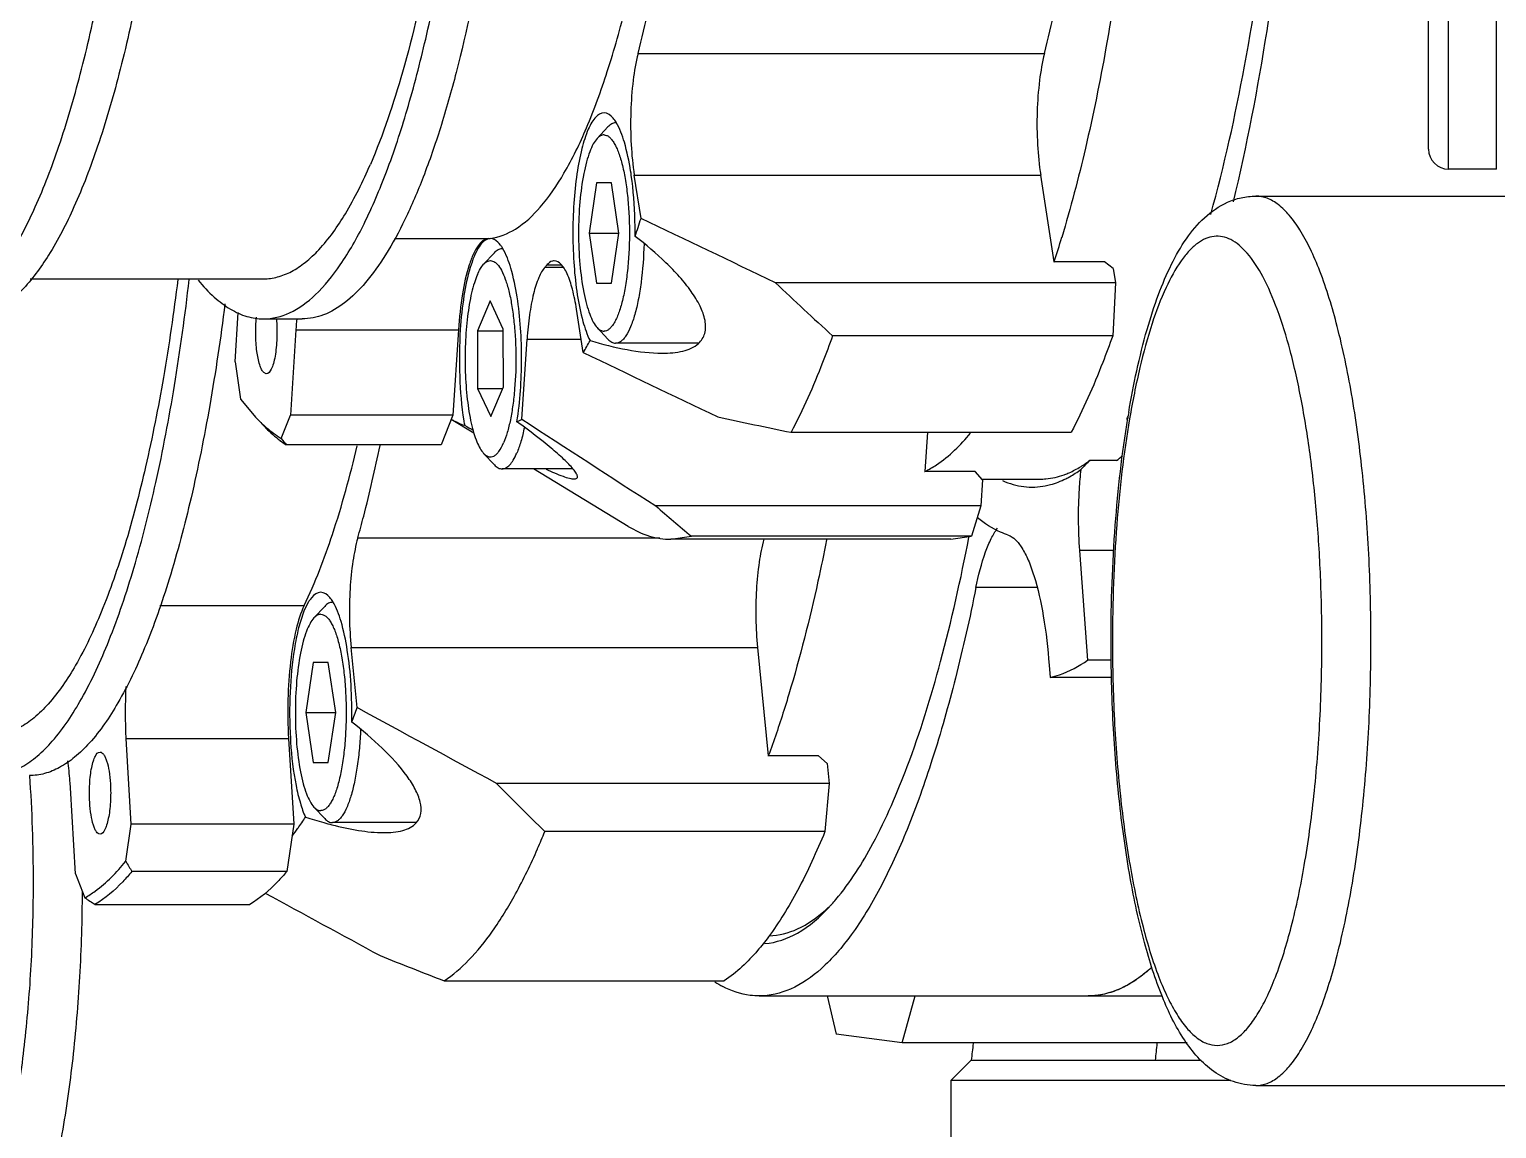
# Model space of a CAD drawing. Header units: millimetres. Extents: x 0 to 841, y 0 to 594.
# Drawn here: x 235 to 253.31, y 188.8 to 202.52 of the extents above; entities that cross this region are included whole.
import ezdxf

# ---------------------------------------------------------------- set-up
doc = ezdxf.new("R2010")
doc.units = ezdxf.units.MM
doc.header["$LTSCALE"] = 46.255
doc.layers.get('0').update_dxf_attribs({"linetype": 'CONTINUOUS'})
doc.layers.add('AXIS', color=7, linetype='CONTINUOUS')
doc.styles.get("Standard").update_dxf_attribs({"font": 'txt', "width": 0.85})
doc.dimstyles.get("Standard").update_dxf_attribs({"dimtxt": 3.5, "dimasz": 3.5, "dimexe": 1.5, "dimexo": 1, "dimtad": 1, "dimtxsty": 'STANDARD', "dimcen": 0.09, "dimadec": 0, "dimazin": 0, "dimtol": 1, "dimtp": 0.01, "dimtm": 0.01, "dimtfac": 1, "dimtofl": 0, "dimtmove": 0, "dimatfit": 3, "dimfxl": 1, "dimtolj": 1, "dimarcsym": 0})

msp = doc.modelspace()

# ---------------------------------------------------------------- linework, layer by layer
at = {"color": 7, "linetype": 'CONTINUOUS'}
for p, q in [((252.463, 201.024), (252.463, 207.073)), ((252.713, 200.774), (252.713, 207.058)), ((253.313, 200.774), (253.313, 207.074)), ((242.599, 202.218), (247.67, 202.218)), ((242.223, 201.301), (242.089, 201.156)), ((242.552, 200.698), (247.623, 200.698)), ((242.636, 200.159), (242.552, 200.698)), ((247.791, 199.618), (247.623, 200.698)), ((242.08, 200.601), (241.987, 199.976)), ((242.267, 200.601), (242.08, 200.601)), ((242.36, 199.976), (242.267, 200.601)), ((241.987, 199.976), (242.36, 199.976)), ((241.987, 199.976), (242.08, 199.351)), ((242.267, 199.351), (242.36, 199.976)), ((239.559, 199.907), (240.727, 199.907)), ((240.806, 199.731), (240.672, 199.587)), ((248.419, 199.618), (247.791, 199.618)), ((248.529, 199.532), (248.419, 199.618)), ((235.014, 199.405), (237.925, 199.405)), ((241.438, 199.552), (241.664, 199.552)), ((241.462, 199.578), (241.639, 199.578)), ((248.529, 199.532), (248.556, 199.356)), ((242.08, 199.351), (242.267, 199.351)), ((248.556, 199.356), (244.315, 199.356)), ((248.556, 199.356), (248.522, 198.694)), ((240.754, 199.128), (240.594, 198.757)), ((240.917, 198.778), (240.754, 199.128)), ((237.57, 198.368), (237.61, 198.986)), ((241.915, 198.485), (241.831, 199.024)), ((238.33, 198.77), (238.261, 197.703)), ((238.33, 198.77), (240.358, 198.77)), ((240.358, 198.77), (240.289, 197.703)), ((240.594, 198.757), (240.917, 198.757)), ((240.594, 198.757), (240.597, 198.035)), ((240.92, 198.057), (240.917, 198.778)), ((242.223, 198.651), (242.089, 198.796)), ((248.522, 198.694), (245.026, 198.694)), ((241.149, 197.653), (241.214, 198.653)), ((241.214, 198.653), (241.889, 198.653)), ((243.35, 198.601), (242.318, 198.601)), ((237.57, 198.368), (237.637, 197.902)), ((240.597, 198.035), (240.911, 198.035)), ((240.597, 198.035), (240.76, 197.685)), ((240.76, 197.685), (240.92, 198.057)), ((237.637, 197.902), (237.807, 197.699)), ((238.145, 197.412), (238.261, 197.703)), ((240.289, 197.703), (238.261, 197.703)), ((240.289, 197.703), (240.142, 197.331)), ((240.551, 197.48), (240.268, 197.651)), ((244.508, 197.49), (248.003, 197.49)), ((246.21, 197.49), (246.178, 197.001)), ((240.142, 197.331), (238.21, 197.331)), ((240.806, 197.082), (240.672, 197.226)), ((241.785, 197.032), (240.902, 197.032)), ((242.477, 196.315), (241.292, 197.032)), ((248.573, 197.137), (248.235, 197.137)), ((246.806, 197.001), (246.178, 197.001)), ((246.896, 196.897), (246.806, 197.001)), ((246.896, 196.897), (246.875, 196.57)), ((246.875, 196.57), (242.82, 196.57)), ((246.875, 196.57), (246.759, 196.192)), ((239.101, 196.171), (242.871, 196.171)), ((243.008, 196.155), (243.264, 196.192)), ((246.759, 196.192), (243.264, 196.192)), ((246.503, 196.155), (246.759, 196.192)), ((246.728, 196.178), (246.73, 196.188)), ((248.537, 196.015), (248.107, 196.015)), ((248.107, 196.015), (248.209, 194.645)), ((247.577, 195.551), (246.815, 195.551)), ((236.632, 195.329), (238.433, 195.329)), ((238.689, 195.317), (238.554, 195.173)), ((239.019, 194.804), (244.09, 194.804)), ((239.093, 194.053), (239.019, 194.804)), ((244.09, 194.804), (244.224, 193.451)), ((248.505, 194.645), (248.209, 194.645)), ((238.546, 194.618), (238.452, 193.993)), ((238.732, 194.618), (238.546, 194.618)), ((238.826, 193.993), (238.732, 194.618)), ((247.728, 194.584), (247.74, 194.43)), ((248.509, 194.43), (247.74, 194.43)), ((238.452, 193.993), (238.826, 193.993)), ((238.452, 193.993), (238.546, 193.368)), ((238.732, 193.368), (238.826, 193.993)), ((236.209, 193.669), (238.238, 193.669)), ((236.273, 192.597), (236.209, 193.669)), ((238.238, 193.669), (238.302, 192.597)), ((238.546, 193.368), (238.732, 193.368)), ((244.852, 193.451), (244.224, 193.451)), ((244.958, 193.355), (244.852, 193.451)), ((244.958, 193.355), (244.983, 193.108)), ((235.58, 191.979), (235.516, 193.05)), ((244.983, 193.108), (240.831, 193.108)), ((244.983, 193.108), (244.931, 192.506)), ((238.689, 192.668), (238.554, 192.812)), ((236.205, 192.135), (236.273, 192.597)), ((238.302, 192.597), (236.273, 192.597)), ((238.302, 192.597), (238.214, 192.007)), ((239.828, 192.618), (238.784, 192.618)), ((244.931, 192.506), (241.436, 192.506)), ((241.345, 192.291), (241.346, 192.294)), ((235.58, 191.979), (235.694, 191.68)), ((238.214, 192.007), (236.282, 192.007)), ((235.822, 191.597), (237.754, 191.597)), ((240.18, 190.644), (243.675, 190.644)), ((244.112, 190.455), (249.141, 190.455)), ((244.957, 190.455), (245.072, 189.979)), ((245.895, 189.868), (246.058, 190.455)), ((245.895, 189.868), (245.072, 189.979)), ((249.451, 189.868), (245.895, 189.868)), ((246.756, 189.655), (246.506, 189.405)), ((246.756, 189.655), (249.624, 189.655)), ((246.506, 189.405), (249.994, 189.405))]:
    msp.add_line(p, q, dxfattribs=at)
for centre, radius, start, end in [((242.318, 201.259), 0.0921, 85.1895, 89.9937), ((252.713, 201.024), 0.25, 180, 270), ((230.825, 203.949), 12.404, 341.1194, 342.2084), ((240.677, 200.549), 0.644, 274.4415, 276.8558), ((240.902, 199.689), 0.0924, 85.3584, 89.9898), ((239.896, 200.944), 2.078, 317.9342, 318.8992), ((273.283, 229.801), 42.025, 226.424, 227.749), ((243.444, 198.441), 5.125, 174.771, 176.3166), ((237.873, 200.932), 4.725, 328.8063, 330.8816), ((239.374, 199.156), 2.14, 222.906, 226.0316), ((239.255, 199.034), 1.97, 226.0693, 226.5119), ((240.605, 198.622), 1.111, 295.7602, 299.3398), ((419.97, 471.535), 327.09, 236.85895, 237.20783), ((270.045, 321.26), 126.378, 257.91826, 258.34171), ((245.316, 199.913), 4.064, 326.3871, 326.7714), ((247.445, 197.192), 1.341, 19.6287, 20.6009), ((261.128, 195.634), 12.584, 170.3756, 170.714), ((239.009, 198.536), 1.446, 232.5974, 236.4345), ((249.601, 206.509), 14.628, 218.4516, 218.8565), ((303.328, 142.736), 77.426, 135.36202, 135.4787), ((254.699, 210.073), 17.984, 228.6624, 230.5185), ((238.784, 195.276), 0.0919, 86.3095, 89.9969), ((241.92, 194.006), 5.721, 176.892, 183.3827), ((229.305, 197.586), 10.406, 339.0954, 340.1551), ((215.953, 191.886), 19.101, 359.9904, 3.966), ((264.049, 215.853), 32.503, 224.4101, 225.9146), ((235.387, 194.655), 3.64, 324.6403, 327.2629), ((235.754, 194.393), 3.189, 322.4452, 324.646), ((232.921, 195.988), 9.199, 336.326, 337.762), ((260.207, 206.58), 28.013, 211.04, 211.3463), ((260.674, 230.186), 45.899, 237.0275, 237.2181), ((243.648, 192.97), 1.936, 311.7452, 313.5742), ((243.194, 193.234), 2.448, 317.061, 318.063), ((243.06, 193.353), 2.627, 318.0723, 319.8389), ((262.625, 249.023), 62.545, 248.18313, 248.96985), ((244.266, 191.745), 1.321, 237.6136, 242.501), ((229.674, 191.592), 17.197, 353.5244, 354.2304), ((231.967, 191.592), 17.198, 353.5258, 354.2304)]:
    msp.add_arc(centre, radius, start, end, dxfattribs=at)
for points, knots in [([(238.407, 219.905), (238.498, 219.905), (238.691, 219.866), (238.961, 219.702), (239.22, 219.443), (239.469, 219.09), (239.707, 218.646), (239.933, 218.115), (240.145, 217.502), (240.417, 216.54), (240.698, 215.174), (240.942, 213.378), (241.092, 211.43), (241.142, 209.405), (241.092, 207.38), (240.942, 205.433), (240.698, 203.636), (240.417, 202.27), (240.145, 201.309), (239.933, 200.695), (239.707, 200.164), (239.469, 199.72), (239.22, 199.368), (238.961, 199.108), (238.691, 198.944), (238.498, 198.905), (238.408, 198.905)], [0, 0, 0, 0, 0.012, 0.025457, 0.041391, 0.060352, 0.082579, 0.108117, 0.136891, 0.168742, 0.240736, 0.321847, 0.409296, 0.49999, 0.590686, 0.678136, 0.759249, 0.831246, 0.863099, 0.891874, 0.917414, 0.939643, 0.958606, 0.974541, 0.988, 1, 1, 1, 1]), ([(250.94, 210.207), (250.954, 209.313), (250.936, 207.549), (250.773, 204.976), (250.483, 202.583), (250.194, 201.07), (250.024, 200.364)], [0, 0, 0, 0, 0.270641, 0.53403, 0.78018, 1, 1, 1, 1]), ([(249.746, 200.208), (249.915, 200.818), (250.206, 202.141), (250.515, 204.253), (250.715, 206.561), (250.769, 208.156), (250.776, 208.971)], [0, 0, 0, 0, 0.214812, 0.458756, 0.723583, 1, 1, 1, 1]), ([(240.754, 199.91), (240.865, 199.923), (241.105, 200.021), (241.414, 200.315), (241.706, 200.748), (241.981, 201.32), (242.236, 202.022), (242.465, 202.845), (242.667, 203.776), (242.775, 204.434), (242.825, 204.777)], [0, 0, 0, 0, 0.061096, 0.135908, 0.229902, 0.34493, 0.480935, 0.636768, 0.810576, 1, 1, 1, 1]), ([(242.599, 202.218), (242.646, 202.402), (242.834, 203.203), (242.971, 204.016), (243.056, 204.642)], [0, 0, 0, 0, 0.231361, 1, 1, 1, 1]), ([(247.67, 202.218), (247.717, 202.402), (247.905, 203.203), (248.042, 204.016), (248.127, 204.642)], [0, 0, 0, 0, 0.231361, 1, 1, 1, 1]), ([(233.723, 198.905), (233.782, 198.905), (233.905, 198.921), (234.085, 198.991), (234.261, 199.106), (234.506, 199.329), (234.796, 199.727), (235.107, 200.336), (235.396, 201.095), (235.658, 201.993), (235.889, 203.016), (236.014, 203.74), (236.071, 204.12)], [0, 0, 0, 0, 0.029768, 0.061219, 0.095766, 0.134441, 0.226497, 0.340209, 0.475825, 0.632314, 0.807842, 1, 1, 1, 1]), ([(236.554, 204.12), (236.497, 203.74), (236.372, 203.016), (236.141, 201.993), (235.879, 201.095), (235.59, 200.336), (235.279, 199.727), (234.989, 199.329), (234.744, 199.106), (234.568, 198.991), (234.388, 198.921), (234.265, 198.905), (234.206, 198.905)], [0, 0, 0, 0, 0.192158, 0.367686, 0.524175, 0.659791, 0.773503, 0.865559, 0.904234, 0.938781, 0.970232, 1, 1, 1, 1]), ([(237.925, 198.905), (238.036, 198.905), (238.28, 198.967), (238.606, 199.215), (238.915, 199.6), (239.207, 200.12), (239.482, 200.77), (239.735, 201.542), (239.964, 202.425), (240.091, 203.054), (240.151, 203.384)], [0, 0, 0, 0, 0.063658, 0.138373, 0.230863, 0.343991, 0.478416, 0.633555, 0.808049, 1, 1, 1, 1]), ([(239.997, 203.413), (239.904, 202.933), (239.703, 202.059), (239.418, 201.207), (239.258, 200.833)], [0, 0, 0, 0, 0.54621, 1, 1, 1, 1]), ([(242.599, 202.218), (242.571, 202.108), (242.53, 201.865), (242.502, 201.484), (242.507, 201.087), (242.532, 200.824), (242.552, 200.698)], [0, 0, 0, 0, 0.223083, 0.481343, 0.749252, 1, 1, 1, 1]), ([(247.67, 202.218), (247.642, 202.108), (247.601, 201.865), (247.573, 201.484), (247.578, 201.087), (247.603, 200.824), (247.623, 200.698)], [0, 0, 0, 0, 0.223083, 0.481343, 0.749252, 1, 1, 1, 1]), ([(242.318, 201.351), (242.302, 201.351), (242.265, 201.34), (242.237, 201.316), (242.223, 201.301)], [0, 0, 0, 0, 0.451552, 1, 1, 1, 1]), ([(242.089, 201.156), (242.07, 201.136), (242.034, 201.082), (241.991, 200.983), (241.952, 200.859), (241.905, 200.652), (241.867, 200.355), (241.851, 199.976), (241.867, 199.597), (241.905, 199.3), (241.952, 199.093), (241.991, 198.969), (242.034, 198.87), (242.07, 198.816), (242.089, 198.796)], [0, 0, 0, 0, 0.034408, 0.078554, 0.132228, 0.194538, 0.339479, 0.5, 0.660521, 0.805462, 0.867772, 0.921446, 0.965592, 1, 1, 1, 1]), ([(242.174, 201.201), (242.159, 201.201), (242.126, 201.191), (242.101, 201.17), (242.089, 201.156)], [0, 0, 0, 0, 0.451545, 1, 1, 1, 1]), ([(242.174, 201.201), (242.184, 201.201), (242.207, 201.197), (242.238, 201.178), (242.268, 201.147), (242.297, 201.106), (242.325, 201.054), (242.351, 200.992), (242.376, 200.921), (242.408, 200.809), (242.441, 200.649), (242.469, 200.44), (242.487, 200.212), (242.493, 199.976), (242.487, 199.74), (242.469, 199.513), (242.441, 199.303), (242.408, 199.144), (242.376, 199.032), (242.351, 198.96), (242.325, 198.898), (242.297, 198.846), (242.268, 198.805), (242.238, 198.775), (242.207, 198.756), (242.184, 198.751), (242.174, 198.751)], [0, 0, 0, 0, 0.011995, 0.025457, 0.041394, 0.060354, 0.082583, 0.108122, 0.136898, 0.168748, 0.240744, 0.321856, 0.409305, 0.5, 0.590695, 0.678144, 0.759256, 0.831252, 0.863102, 0.891878, 0.917417, 0.939646, 0.958606, 0.974543, 0.988005, 1, 1, 1, 1]), ([(237.925, 199.405), (237.983, 199.405), (238.105, 199.421), (238.283, 199.493), (238.457, 199.611), (238.698, 199.84), (238.983, 200.248), (239.167, 200.622), (239.258, 200.833)], [0, 0, 0, 0, 0.086053, 0.177322, 0.27814, 0.391586, 0.663186, 1, 1, 1, 1]), ([(248.722, 197.738), (248.781, 198.086), (248.885, 198.582), (249.082, 199.195), (249.242, 199.577), (249.428, 199.904), (249.655, 200.179), (249.899, 200.347), (250.125, 200.423), (250.246, 200.437), (250.308, 200.437)], [0, 0, 0, 0, 0.315689, 0.452386, 0.574849, 0.685153, 0.788173, 0.891562, 0.944977, 1, 1, 1, 1]), ([(251.744, 194.887), (251.744, 195.248), (251.727, 195.957), (251.647, 196.987), (251.519, 197.936), (251.346, 198.77), (251.164, 199.374), (250.995, 199.771), (250.869, 200.006), (250.737, 200.192), (250.601, 200.33), (250.458, 200.416), (250.356, 200.437), (250.308, 200.437)], [0, 0, 0, 0, 0.181401, 0.356302, 0.518535, 0.662533, 0.783743, 0.834824, 0.879283, 0.917211, 0.949081, 0.975998, 1, 1, 1, 1]), ([(240.727, 199.907), (240.676, 199.903), (240.602, 199.829), (240.539, 199.709), (240.464, 199.509), (240.397, 199.193), (240.368, 198.92), (240.358, 198.77)], [0, 0, 0, 0, 0.123337, 0.217682, 0.335791, 0.636079, 1, 1, 1, 1]), ([(240.806, 199.731), (240.82, 199.746), (240.848, 199.771), (240.885, 199.782), (240.902, 199.782)], [0, 0, 0, 0, 0.548333, 1, 1, 1, 1]), ([(242.673, 199.842), (242.669, 199.681), (242.652, 199.446), (242.606, 199.152), (242.563, 198.967), (242.513, 198.815), (242.463, 198.713), (242.418, 198.654), (242.386, 198.624), (242.353, 198.606), (242.33, 198.601), (242.318, 198.601)], [0, 0, 0, 0, 0.36062, 0.522161, 0.664561, 0.784016, 0.878225, 0.915925, 0.947914, 0.975301, 1, 1, 1, 1]), ([(243.353, 198.599), (243.389, 198.632), (243.448, 198.725), (243.442, 198.898), (243.374, 199.075), (243.261, 199.256), (243.116, 199.435), (242.888, 199.67), (242.696, 199.832), (242.562, 199.935)], [0, 0, 0, 0, 0.086952, 0.181922, 0.2939, 0.420634, 0.557537, 0.701109, 1, 1, 1, 1]), ([(251.132, 194.887), (251.132, 195.155), (251.121, 195.685), (251.072, 196.464), (250.993, 197.202), (250.884, 197.881), (250.75, 198.485), (250.593, 198.998), (250.419, 199.409), (250.251, 199.677), (250.106, 199.824), (250.001, 199.896), (249.894, 199.935), (249.785, 199.94), (249.676, 199.91), (249.571, 199.846), (249.469, 199.752), (249.328, 199.573), (249.165, 199.27), (248.997, 198.821), (248.848, 198.272), (248.769, 197.873), (248.733, 197.659)], [0, 0, 0, 0, 0.099576, 0.196778, 0.289316, 0.375037, 0.452027, 0.518698, 0.573941, 0.617403, 0.635027, 0.650339, 0.663991, 0.676936, 0.690298, 0.705097, 0.722065, 0.741649, 0.789421, 0.848962, 0.919591, 1, 1, 1, 1]), ([(240.594, 199.457), (240.605, 199.483), (240.627, 199.528), (240.656, 199.57), (240.672, 199.587)], [0, 0, 0, 0, 0.553333, 1, 1, 1, 1]), ([(240.672, 199.587), (240.68, 199.596), (240.697, 199.612), (240.726, 199.628), (240.756, 199.633), (240.786, 199.628), (240.815, 199.613), (240.855, 199.576), (240.901, 199.504), (240.948, 199.391), (240.99, 199.248), (241.024, 199.078), (241.05, 198.886), (241.068, 198.679), (241.078, 198.392), (241.069, 198.107), (241.039, 197.834), (241.009, 197.652), (240.971, 197.494), (240.938, 197.399), (240.92, 197.357)], [0, 0, 0, 0, 0.014941, 0.027791, 0.039421, 0.051022, 0.063795, 0.078631, 0.116243, 0.165534, 0.226086, 0.296571, 0.375108, 0.45945, 0.547108, 0.721821, 0.803708, 0.878687, 0.944666, 1, 1, 1, 1]), ([(241.554, 199.63), (241.546, 199.63), (241.51, 199.625), (241.48, 199.599), (241.462, 199.578)], [0, 0, 0, 0, 0.218813, 1, 1, 1, 1]), ([(241.831, 199.024), (241.818, 199.108), (241.788, 199.259), (241.734, 199.431), (241.68, 199.535), (241.634, 199.598), (241.584, 199.63), (241.554, 199.63)], [0, 0, 0, 0, 0.368821, 0.661312, 0.775343, 0.867772, 1, 1, 1, 1]), ([(240.594, 199.457), (240.579, 199.423), (240.553, 199.349), (240.506, 199.176), (240.465, 198.923), (240.439, 198.593), (240.438, 198.246), (240.462, 197.913), (240.502, 197.657), (240.547, 197.481), (240.584, 197.376), (240.623, 197.291), (240.655, 197.245), (240.672, 197.226)], [0, 0, 0, 0, 0.047826, 0.103454, 0.234326, 0.38325, 0.538716, 0.68853, 0.821089, 0.877792, 0.92681, 0.967564, 1, 1, 1, 1]), ([(241.438, 199.552), (241.405, 199.515), (241.348, 199.404), (241.286, 199.203), (241.239, 198.944), (241.22, 198.754), (241.214, 198.653)], [0, 0, 0, 0, 0.161563, 0.389469, 0.674385, 1, 1, 1, 1]), ([(234.52, 193.205), (234.586, 193.205), (234.722, 193.225), (234.92, 193.31), (235.113, 193.449), (235.382, 193.721), (235.696, 194.201), (236.029, 194.931), (236.333, 195.837), (236.602, 196.902), (236.83, 198.105), (236.947, 198.954), (236.998, 199.397)], [0, 0, 0, 0, 0.028176, 0.058263, 0.091815, 0.129902, 0.221907, 0.336676, 0.473902, 0.63195, 0.808341, 1, 1, 1, 1]), ([(236.855, 199.395), (236.805, 198.987), (236.691, 198.204), (236.473, 197.096), (236.218, 196.117), (235.932, 195.285), (235.619, 194.616), (235.324, 194.176), (235.073, 193.928), (234.893, 193.801), (234.708, 193.723), (234.581, 193.705), (234.52, 193.705)], [0, 0, 0, 0, 0.19185, 0.368105, 0.525837, 0.662713, 0.77723, 0.869208, 0.9074, 0.941143, 0.971502, 1, 1, 1, 1]), ([(237.11, 199.387), (237.172, 199.313), (237.295, 199.18), (237.5, 199.024), (237.71, 198.927), (237.855, 198.905), (237.925, 198.905)], [0, 0, 0, 0, 0.296815, 0.555997, 0.786099, 1, 1, 1, 1]), ([(237.444, 199.091), (237.39, 198.668), (237.27, 197.858), (237.041, 196.71), (236.774, 195.698), (236.474, 194.838), (236.148, 194.146), (235.841, 193.692), (235.579, 193.435), (235.391, 193.304), (235.199, 193.223), (235.067, 193.205), (235.003, 193.205)], [0, 0, 0, 0, 0.191911, 0.368097, 0.525694, 0.662425, 0.776845, 0.868822, 0.907061, 0.940889, 0.971365, 1, 1, 1, 1]), ([(242.089, 198.796), (242.101, 198.783), (242.126, 198.761), (242.159, 198.751), (242.174, 198.751)], [0, 0, 0, 0, 0.548455, 1, 1, 1, 1]), ([(245.026, 198.694), (244.987, 198.582), (244.834, 198.172), (244.657, 197.771), (244.508, 197.49)], [0, 0, 0, 0, 0.271674, 1, 1, 1, 1]), ([(248.522, 198.694), (248.482, 198.582), (248.329, 198.172), (248.152, 197.771), (248.003, 197.49)], [0, 0, 0, 0, 0.271674, 1, 1, 1, 1]), ([(242.001, 198.633), (242.153, 198.589), (242.45, 198.515), (242.755, 198.476), (242.902, 198.476)], [0, 0, 0, 0, 0.519999, 1, 1, 1, 1]), ([(242.223, 198.651), (242.237, 198.637), (242.265, 198.612), (242.302, 198.601), (242.318, 198.601)], [0, 0, 0, 0, 0.548448, 1, 1, 1, 1]), ([(242.902, 198.476), (242.988, 198.476), (243.146, 198.487), (243.3, 198.55), (243.353, 198.599)], [0, 0, 0, 0, 0.545435, 1, 1, 1, 1]), ([(237.896, 197.603), (237.915, 197.582), (237.989, 197.506), (238.069, 197.435), (238.131, 197.387)], [0, 0, 0, 0, 0.263093, 1, 1, 1, 1]), ([(237.899, 197.605), (237.919, 197.586), (237.996, 197.516), (238.08, 197.453), (238.145, 197.412)], [0, 0, 0, 0, 0.263519, 1, 1, 1, 1]), ([(248.501, 194.887), (248.501, 195.368), (248.534, 196.298), (248.637, 197.223), (248.71, 197.665)], [0, 0, 0, 0, 0.517865, 1, 1, 1, 1]), ([(248.733, 197.659), (248.658, 197.221), (248.552, 196.297), (248.518, 195.369), (248.518, 194.887)], [0, 0, 0, 0, 0.479746, 1, 1, 1, 1]), ([(241.18, 197.551), (241.168, 197.491), (241.142, 197.382), (241.105, 197.275), (241.085, 197.228)], [0, 0, 0, 0, 0.543793, 1, 1, 1, 1]), ([(238.433, 195.329), (238.571, 195.615), (238.822, 196.271), (239.006, 196.947), (239.093, 197.319)], [0, 0, 0, 0, 0.453936, 1, 1, 1, 1]), ([(239.101, 196.171), (239.127, 196.261), (239.23, 196.643), (239.318, 197.029), (239.379, 197.324)], [0, 0, 0, 0, 0.237962, 1, 1, 1, 1]), ([(240.672, 197.226), (240.681, 197.216), (240.701, 197.199), (240.734, 197.183), (240.768, 197.18), (240.802, 197.192), (240.834, 197.216), (240.879, 197.269), (240.904, 197.32), (240.92, 197.357)], [0, 0, 0, 0, 0.118959, 0.219739, 0.312079, 0.408648, 0.520523, 0.654601, 1, 1, 1, 1]), ([(240.902, 197.032), (240.918, 197.032), (240.955, 197.043), (241.003, 197.084), (241.047, 197.147), (241.073, 197.199), (241.085, 197.228)], [0, 0, 0, 0, 0.17637, 0.390313, 0.662537, 1, 1, 1, 1]), ([(240.806, 197.082), (240.82, 197.067), (240.848, 197.043), (240.885, 197.032), (240.902, 197.032)], [0, 0, 0, 0, 0.548376, 1, 1, 1, 1]), ([(247.915, 196.959), (247.93, 196.965), (247.995, 196.99), (248.057, 197.022), (248.102, 197.048)], [0, 0, 0, 0, 0.24281, 1, 1, 1, 1]), ([(247.937, 196.91), (247.953, 196.918), (248.018, 196.952), (248.079, 196.992), (248.124, 197.025)], [0, 0, 0, 0, 0.241628, 1, 1, 1, 1]), ([(248.124, 197.025), (248.115, 196.944), (248.086, 196.608), (248.088, 196.269), (248.107, 196.015)], [0, 0, 0, 0, 0.242689, 1, 1, 1, 1]), ([(248.102, 197.048), (248.113, 197.055), (248.159, 197.083), (248.202, 197.113), (248.235, 197.137)], [0, 0, 0, 0, 0.243692, 1, 1, 1, 1]), ([(247.147, 196.886), (247.232, 196.849), (247.409, 196.797), (247.594, 196.804), (247.681, 196.821)], [0, 0, 0, 0, 0.508657, 1, 1, 1, 1]), ([(247.614, 196.905), (247.639, 196.905), (247.741, 196.91), (247.842, 196.933), (247.915, 196.959)], [0, 0, 0, 0, 0.245855, 1, 1, 1, 1]), ([(247.681, 196.821), (247.703, 196.825), (247.791, 196.846), (247.876, 196.879), (247.937, 196.91)], [0, 0, 0, 0, 0.242625, 1, 1, 1, 1]), ([(242.477, 196.315), (242.56, 196.264), (242.731, 196.184), (242.918, 196.155), (243.008, 196.155)], [0, 0, 0, 0, 0.518915, 1, 1, 1, 1]), ([(246.815, 195.551), (246.846, 195.702), (246.898, 195.911), (246.998, 196.156), (247.054, 196.252), (247.083, 196.292)], [0, 0, 0, 0, 0.581933, 0.812511, 1, 1, 1, 1]), ([(247.219, 196.205), (247.186, 196.216), (247.049, 196.27), (246.922, 196.351), (246.833, 196.421)], [0, 0, 0, 0, 0.234927, 1, 1, 1, 1]), ([(239.101, 196.171), (239.075, 196.076), (239.033, 195.865), (238.989, 195.409), (238.994, 195.047), (239.019, 194.804)], [0, 0, 0, 0, 0.215008, 0.467184, 1, 1, 1, 1]), ([(244.168, 196.157), (244.143, 196.062), (244.103, 195.852), (244.06, 195.401), (244.066, 195.044), (244.09, 194.804)], [0, 0, 0, 0, 0.216553, 0.468865, 1, 1, 1, 1]), ([(245.959, 193.32), (246.12, 193.748), (246.412, 194.693), (246.627, 195.657), (246.728, 196.178)], [0, 0, 0, 0, 0.462858, 1, 1, 1, 1]), ([(247.219, 196.205), (247.252, 196.194), (247.318, 196.147), (247.399, 196.038), (247.476, 195.885), (247.576, 195.604), (247.671, 195.165), (247.713, 194.789), (247.728, 194.584)], [0, 0, 0, 0, 0.058521, 0.134868, 0.232351, 0.35121, 0.646408, 1, 1, 1, 1]), ([(246.815, 195.551), (246.739, 195.172), (246.577, 194.453), (246.293, 193.444), (245.982, 192.565), (245.648, 191.828), (245.295, 191.238), (244.924, 190.803), (244.533, 190.524), (244.245, 190.455), (244.112, 190.455)], [0, 0, 0, 0, 0.191369, 0.364932, 0.519044, 0.652666, 0.765469, 0.858356, 0.934346, 1, 1, 1, 1]), ([(238.433, 195.329), (238.387, 195.235), (238.317, 195.001), (238.253, 194.607), (238.223, 194.151), (238.228, 193.831), (238.238, 193.669)], [0, 0, 0, 0, 0.186141, 0.43048, 0.710857, 1, 1, 1, 1]), ([(238.639, 195.218), (238.624, 195.218), (238.591, 195.208), (238.566, 195.186), (238.554, 195.173)], [0, 0, 0, 0, 0.451545, 1, 1, 1, 1]), ([(238.639, 195.218), (238.65, 195.218), (238.672, 195.213), (238.704, 195.194), (238.734, 195.164), (238.763, 195.122), (238.791, 195.071), (238.817, 195.009), (238.842, 194.937), (238.873, 194.825), (238.906, 194.666), (238.935, 194.456), (238.952, 194.229), (238.958, 193.993), (238.952, 193.756), (238.935, 193.529), (238.906, 193.32), (238.873, 193.16), (238.842, 193.048), (238.817, 192.976), (238.791, 192.914), (238.763, 192.863), (238.734, 192.822), (238.704, 192.791), (238.672, 192.772), (238.65, 192.768), (238.639, 192.768)], [0, 0, 0, 0, 0.011995, 0.025457, 0.041394, 0.060354, 0.082583, 0.108122, 0.136898, 0.168748, 0.240744, 0.321856, 0.409305, 0.5, 0.590695, 0.678144, 0.759256, 0.831252, 0.863102, 0.891878, 0.917417, 0.939646, 0.958606, 0.974543, 0.988005, 1, 1, 1, 1]), ([(238.784, 195.368), (238.767, 195.368), (238.731, 195.357), (238.702, 195.332), (238.689, 195.317)], [0, 0, 0, 0, 0.451552, 1, 1, 1, 1]), ([(238.554, 195.173), (238.535, 195.152), (238.5, 195.098), (238.456, 195), (238.417, 194.875), (238.37, 194.668), (238.332, 194.371), (238.317, 193.993), (238.332, 193.614), (238.37, 193.317), (238.417, 193.11), (238.456, 192.985), (238.5, 192.887), (238.535, 192.833), (238.554, 192.812)], [0, 0, 0, 0, 0.034408, 0.078554, 0.132228, 0.194538, 0.339479, 0.5, 0.660521, 0.805462, 0.867772, 0.921446, 0.965592, 1, 1, 1, 1]), ([(250.308, 189.337), (250.213, 189.337), (250.025, 189.37), (249.778, 189.501), (249.576, 189.686), (249.345, 189.991), (249.113, 190.471), (248.896, 191.154), (248.724, 191.962), (248.597, 192.874), (248.518, 193.861), (248.501, 194.541), (248.501, 194.887)], [0, 0, 0, 0, 0.045832, 0.090115, 0.133187, 0.17706, 0.273987, 0.388861, 0.522436, 0.672, 0.833019, 1, 1, 1, 1]), ([(248.518, 194.887), (248.518, 194.558), (248.534, 193.913), (248.606, 192.976), (248.723, 192.112), (248.88, 191.353), (249.046, 190.804), (249.2, 190.442), (249.315, 190.229), (249.434, 190.059), (249.559, 189.934), (249.689, 189.856), (249.825, 189.828), (249.961, 189.856), (250.091, 189.934), (250.216, 190.059), (250.335, 190.229), (250.45, 190.442), (250.604, 190.804), (250.77, 191.353), (250.927, 192.112), (251.044, 192.976), (251.116, 193.913), (251.132, 194.558), (251.132, 194.887)], [0, 0, 0, 0, 0.0907, 0.178151, 0.259267, 0.331266, 0.391872, 0.417412, 0.439641, 0.458605, 0.47454, 0.487999, 0.5, 0.512001, 0.52546, 0.541395, 0.560359, 0.582588, 0.608128, 0.668734, 0.740733, 0.821849, 0.9093, 1, 1, 1, 1]), ([(250.308, 189.337), (250.356, 189.337), (250.458, 189.357), (250.601, 189.444), (250.737, 189.581), (250.869, 189.768), (250.995, 190.002), (251.164, 190.4), (251.346, 191.004), (251.519, 191.837), (251.647, 192.787), (251.727, 193.816), (251.744, 194.526), (251.744, 194.887)], [0, 0, 0, 0, 0.024002, 0.050919, 0.082789, 0.120717, 0.165176, 0.216257, 0.337467, 0.481465, 0.643698, 0.8186, 1, 1, 1, 1]), ([(247.74, 194.43), (247.78, 194.439), (247.946, 194.486), (248.101, 194.569), (248.209, 194.645)], [0, 0, 0, 0, 0.236277, 1, 1, 1, 1]), ([(239.136, 193.782), (239.133, 193.703), (239.123, 193.55), (239.098, 193.33), (239.063, 193.13), (239.021, 192.957), (238.971, 192.816), (238.923, 192.721), (238.88, 192.667), (238.849, 192.639), (238.817, 192.622), (238.795, 192.618), (238.784, 192.618)], [0, 0, 0, 0, 0.18651, 0.362783, 0.523827, 0.665292, 0.783784, 0.877378, 0.915008, 0.947125, 0.974838, 1, 1, 1, 1]), ([(235.516, 193.05), (235.514, 193.079), (235.506, 193.193), (235.495, 193.307), (235.484, 193.39)], [0, 0, 0, 0, 0.256899, 1, 1, 1, 1]), ([(245.068, 191.658), (245.248, 191.872), (245.585, 192.411), (245.835, 192.992), (245.959, 193.32)], [0, 0, 0, 0, 0.443116, 1, 1, 1, 1]), ([(238.554, 192.812), (238.566, 192.799), (238.591, 192.777), (238.624, 192.768), (238.639, 192.768)], [0, 0, 0, 0, 0.548455, 1, 1, 1, 1]), ([(238.689, 192.668), (238.702, 192.653), (238.731, 192.628), (238.767, 192.618), (238.784, 192.618)], [0, 0, 0, 0, 0.548448, 1, 1, 1, 1]), ([(244.931, 192.506), (244.828, 192.256), (244.621, 191.802), (244.361, 191.374), (244.225, 191.191)], [0, 0, 0, 0, 0.542893, 1, 1, 1, 1]), ([(240.18, 190.644), (240.291, 190.717), (240.511, 190.909), (240.806, 191.278), (241.091, 191.747), (241.261, 192.1), (241.345, 192.291)], [0, 0, 0, 0, 0.195073, 0.424658, 0.6925, 1, 1, 1, 1]), ([(235.694, 191.68), (235.739, 191.705), (235.931, 191.829), (236.093, 191.997), (236.205, 192.135)], [0, 0, 0, 0, 0.223757, 1, 1, 1, 1]), ([(236.282, 192.007), (236.246, 191.964), (236.109, 191.81), (235.95, 191.673), (235.822, 191.597)], [0, 0, 0, 0, 0.275964, 1, 1, 1, 1]), ([(238.214, 192.007), (238.178, 191.964), (238.041, 191.81), (237.882, 191.673), (237.754, 191.597)], [0, 0, 0, 0, 0.275964, 1, 1, 1, 1]), ([(232.44, 191.882), (232.44, 191.554), (232.456, 190.909), (232.528, 189.972), (232.645, 189.108), (232.802, 188.349), (232.968, 187.799), (233.122, 187.438), (233.236, 187.225), (233.356, 187.055), (233.48, 186.93), (233.611, 186.851), (233.747, 186.824), (233.883, 186.851), (234.013, 186.93), (234.137, 187.055), (234.257, 187.225), (234.372, 187.438), (234.525, 187.799), (234.692, 188.349), (234.849, 189.108), (234.965, 189.972), (235.038, 190.909), (235.054, 191.554), (235.054, 191.882)], [0, 0, 0, 0, 0.0907, 0.178151, 0.259267, 0.331266, 0.391872, 0.417412, 0.439641, 0.458605, 0.47454, 0.487999, 0.5, 0.512001, 0.52546, 0.541395, 0.560359, 0.582588, 0.608128, 0.668734, 0.740733, 0.821849, 0.9093, 1, 1, 1, 1]), ([(234.23, 186.332), (234.277, 186.332), (234.377, 186.352), (234.518, 186.436), (234.653, 186.57), (234.783, 186.751), (234.907, 186.979), (235.075, 187.366), (235.257, 187.955), (235.429, 188.768), (235.56, 189.697), (235.643, 190.706), (235.664, 191.403), (235.666, 191.758)], [0, 0, 0, 0, 0.024151, 0.05116, 0.083042, 0.120904, 0.165231, 0.216133, 0.336917, 0.480535, 0.642608, 0.817757, 1, 1, 1, 1]), ([(244.182, 191.108), (244.324, 191.12), (244.631, 191.229), (244.869, 191.44), (244.986, 191.566)], [0, 0, 0, 0, 0.45318, 1, 1, 1, 1]), ([(244.235, 191.205), (244.356, 191.209), (244.617, 191.278), (244.832, 191.432), (244.937, 191.525)], [0, 0, 0, 0, 0.463884, 1, 1, 1, 1]), ([(244.225, 191.191), (244.182, 191.133), (244.021, 190.93), (243.831, 190.747), (243.675, 190.644)], [0, 0, 0, 0, 0.278928, 1, 1, 1, 1]), ([(249.009, 190.813), (248.892, 190.706), (248.65, 190.528), (248.354, 190.455), (248.217, 190.455)], [0, 0, 0, 0, 0.538076, 1, 1, 1, 1]), ([(248.848, 190.681), (248.831, 190.668), (248.765, 190.623), (248.694, 190.582), (248.641, 190.556)], [0, 0, 0, 0, 0.259452, 1, 1, 1, 1]), ([(244.112, 190.455), (244.074, 190.455), (243.916, 190.465), (243.762, 190.518), (243.655, 190.573)], [0, 0, 0, 0, 0.241846, 1, 1, 1, 1]), ([(248.641, 190.556), (248.606, 190.54), (248.472, 190.483), (248.325, 190.455), (248.217, 190.455)], [0, 0, 0, 0, 0.261576, 1, 1, 1, 1])]:
    msp.add_open_spline(points, degree=3, knots=knots, dxfattribs=at)
for points in [[(244.315, 199.356), (243.755, 199.623), (243.195, 199.891), (242.636, 200.159)], [(241.915, 198.485), (242.474, 198.217), (243.034, 197.949), (243.594, 197.682)], [(240.831, 193.108), (240.251, 193.423), (239.672, 193.738), (239.093, 194.053)], [(237.945, 191.739), (238.424, 191.478), (238.902, 191.218), (239.381, 190.958)], [(249.002, 190.806), (248.953, 190.762), (248.901, 190.72), (248.848, 190.681)]]:
    msp.add_open_spline(points, degree=3, dxfattribs=at)
at = {"layer": 'AXIS', "color": 7, "linetype": 'CONTINUOUS'}
for p, q in [((253.313, 200.774), (252.713, 200.774)), ((250.308, 200.437), (261.525, 200.437)), ((247.791, 199.619), (247.788, 199.61)), ((237.925, 198.905), (238.408, 198.905)), ((237.96, 198.219), (237.928, 198.234)), ((246.174, 196.999), (246.179, 197.001)), ((246.896, 196.905), (247.614, 196.905)), ((246.503, 196.155), (243.008, 196.155)), ((244.224, 193.451), (244.223, 193.448)), ((246.506, 186.155), (246.506, 189.405)), ((250.308, 189.337), (261.525, 189.337))]:
    msp.add_line(p, q, dxfattribs=at)
for centre, radius, start, end in [((241.854, 201.07), 0.551, 31.3433, 31.6114), ((238.655, 200.15), 3.898, 8.0354, 8.8347), ((240.438, 199.5), 0.551, 31.3433, 31.6114), ((234, 204.106), 14.503, 341.9811, 343.2361), ((244.023, 198.193), 3.642, 188.8337, 189.7409), ((258.675, 229.3), 36.593, 240.0998, 240.2944), ((234.391, 188.421), 11.38, 53.795, 53.9502), ((247.575, 198.456), 1.653, 306.9992, 310.3734), ((238.327, 195.091), 0.543, 31.6157, 31.8485), ((243.608, 193.975), 5.356, 183.2725, 183.7724), ((240.291, 198.415), 6.018, 252.1654, 254.4295), ((240.025, 197.47), 5.036, 254.4653, 255.6538)]:
    msp.add_arc(centre, radius, start, end, dxfattribs=at)
for points, knots in [([(248.817, 205.11), (248.727, 204.165), (248.551, 202.799), (248.202, 201.074), (247.997, 200.29), (247.886, 199.922)], [0, 0, 0, 0, 0.539991, 0.781707, 1, 1, 1, 1]), ([(242.174, 201.476), (242.136, 201.476), (242.074, 201.435), (242.019, 201.356), (241.953, 201.226), (241.887, 201.01), (241.828, 200.7), (241.793, 200.341), (241.781, 199.957), (241.795, 199.574), (241.822, 199.324), (241.841, 199.204)], [0, 0, 0, 0, 0.047725, 0.081409, 0.123067, 0.230028, 0.364592, 0.518935, 0.683341, 0.8472, 1, 1, 1, 1]), ([(242.324, 201.359), (242.313, 201.377), (242.278, 201.429), (242.218, 201.476), (242.174, 201.476)], [0, 0, 0, 0, 0.321362, 1, 1, 1, 1]), ([(242.506, 200.749), (242.487, 200.87), (242.445, 201.078), (242.372, 201.28), (242.325, 201.357)], [0, 0, 0, 0, 0.577454, 1, 1, 1, 1]), ([(242.562, 199.935), (242.562, 200.001), (242.56, 200.255), (242.541, 200.509), (242.514, 200.695)], [0, 0, 0, 0, 0.259072, 1, 1, 1, 1]), ([(240.721, 199.9), (240.671, 199.882), (240.607, 199.801), (240.547, 199.675), (240.479, 199.478), (240.417, 199.174), (240.389, 198.913), (240.38, 198.771)], [0, 0, 0, 0, 0.13324, 0.231352, 0.350948, 0.647204, 1, 1, 1, 1]), ([(240.808, 199.894), (240.804, 199.896), (240.788, 199.903), (240.77, 199.907), (240.757, 199.907)], [0, 0, 0, 0, 0.263073, 1, 1, 1, 1]), ([(240.907, 199.789), (240.9, 199.802), (240.873, 199.841), (240.838, 199.878), (240.808, 199.894)], [0, 0, 0, 0, 0.296751, 1, 1, 1, 1]), ([(241.09, 199.179), (241.071, 199.3), (241.028, 199.508), (240.955, 199.711), (240.909, 199.787)], [0, 0, 0, 0, 0.577454, 1, 1, 1, 1]), ([(241.088, 197.621), (241.129, 197.878), (241.161, 198.4), (241.13, 198.922), (241.09, 199.179)], [0, 0, 0, 0, 0.499352, 1, 1, 1, 1]), ([(241.841, 199.204), (241.858, 199.093), (241.897, 198.898), (241.961, 198.709), (242.001, 198.633)], [0, 0, 0, 0, 0.566661, 1, 1, 1, 1]), ([(237.928, 198.234), (237.917, 198.245), (237.897, 198.277), (237.864, 198.365), (237.837, 198.512), (237.824, 198.712), (237.83, 198.854), (237.837, 198.925)], [0, 0, 0, 0, 0.065166, 0.154727, 0.398388, 0.696683, 1, 1, 1, 1]), ([(238.085, 198.907), (238.093, 198.826), (238.096, 198.706), (238.085, 198.549), (238.071, 198.443), (238.051, 198.351), (238.025, 198.276), (237.988, 198.219), (237.96, 198.219)], [0, 0, 0, 0, 0.335178, 0.499954, 0.651065, 0.780812, 0.883298, 1, 1, 1, 1]), ([(240.38, 198.771), (240.368, 198.576), (240.363, 198.196), (240.396, 197.817), (240.424, 197.634)], [0, 0, 0, 0, 0.513771, 1, 1, 1, 1]), ([(240.27, 197.651), (240.283, 197.643), (240.336, 197.615), (240.391, 197.592), (240.433, 197.577)], [0, 0, 0, 0, 0.257143, 1, 1, 1, 1]), ([(241.79, 197.029), (241.755, 197.072), (241.664, 197.163), (241.44, 197.358), (241.249, 197.503), (241.113, 197.603)], [0, 0, 0, 0, 0.190399, 0.430892, 1, 1, 1, 1]), ([(246.179, 197.001), (246.229, 197.025), (246.445, 197.15), (246.624, 197.33), (246.747, 197.479)], [0, 0, 0, 0, 0.222374, 1, 1, 1, 1]), ([(241.453, 197.029), (241.522, 196.997), (241.617, 196.954), (241.735, 196.916), (241.783, 196.907), (241.802, 196.907)], [0, 0, 0, 0, 0.612899, 0.840628, 1, 1, 1, 1]), ([(241.802, 196.907), (241.814, 196.907), (241.832, 196.908), (241.843, 196.926), (241.843, 196.942), (241.837, 196.96), (241.821, 196.99), (241.804, 197.013), (241.79, 197.029)], [0, 0, 0, 0, 0.205835, 0.281838, 0.368846, 0.481868, 0.625204, 1, 1, 1, 1]), ([(244.951, 196.147), (244.917, 195.975), (244.782, 195.327), (244.621, 194.684), (244.481, 194.22)], [0, 0, 0, 0, 0.266261, 1, 1, 1, 1]), ([(238.507, 195.403), (238.5, 195.394), (238.47, 195.347), (238.446, 195.297), (238.43, 195.257)], [0, 0, 0, 0, 0.219512, 1, 1, 1, 1]), ([(238.639, 195.493), (238.628, 195.493), (238.573, 195.483), (238.532, 195.438), (238.507, 195.403)], [0, 0, 0, 0, 0.208901, 1, 1, 1, 1]), ([(238.788, 195.377), (238.778, 195.395), (238.742, 195.446), (238.683, 195.493), (238.639, 195.493)], [0, 0, 0, 0, 0.320697, 1, 1, 1, 1]), ([(239.026, 193.873), (239.029, 194.029), (239.024, 194.329), (238.981, 194.75), (238.909, 195.099), (238.836, 195.3), (238.79, 195.375)], [0, 0, 0, 0, 0.304149, 0.587794, 0.825966, 1, 1, 1, 1]), ([(238.43, 195.257), (238.403, 195.189), (238.355, 195.034), (238.324, 194.875), (238.31, 194.787)], [0, 0, 0, 0, 0.45185, 1, 1, 1, 1]), ([(238.31, 194.787), (238.281, 194.609), (238.247, 194.236), (238.249, 193.861), (238.26, 193.669)], [0, 0, 0, 0, 0.484298, 1, 1, 1, 1]), ([(244.481, 194.22), (244.46, 194.152), (244.381, 193.894), (244.294, 193.639), (244.224, 193.451)], [0, 0, 0, 0, 0.260168, 1, 1, 1, 1]), ([(239.716, 193.198), (239.625, 193.324), (239.405, 193.562), (239.158, 193.771), (239.026, 193.873)], [0, 0, 0, 0, 0.481627, 1, 1, 1, 1]), ([(238.263, 193.622), (238.275, 193.441), (238.304, 193.184), (238.377, 192.873), (238.423, 192.742), (238.448, 192.686)], [0, 0, 0, 0, 0.569487, 0.806176, 1, 1, 1, 1]), ([(235.756, 192.872), (235.751, 192.948), (235.751, 193.06), (235.764, 193.205), (235.778, 193.301), (235.799, 193.383), (235.824, 193.45), (235.859, 193.499), (235.885, 193.499)], [0, 0, 0, 0, 0.344404, 0.508688, 0.657482, 0.784191, 0.884018, 1, 1, 1, 1]), ([(235.885, 193.499), (235.902, 193.499), (235.929, 193.475), (235.951, 193.433), (235.978, 193.363), (236.001, 193.252), (236.011, 193.155), (236.014, 193.102)], [0, 0, 0, 0, 0.120407, 0.213738, 0.331627, 0.633373, 1, 1, 1, 1]), ([(239.831, 192.615), (239.86, 192.647), (239.901, 192.734), (239.885, 192.885), (239.819, 193.043), (239.754, 193.145), (239.716, 193.198)], [0, 0, 0, 0, 0.200885, 0.427381, 0.695858, 1, 1, 1, 1]), ([(236.014, 193.102), (236.019, 193.026), (236.019, 192.914), (236.006, 192.769), (235.991, 192.673), (235.97, 192.591), (235.945, 192.524), (235.91, 192.474), (235.885, 192.474)], [0, 0, 0, 0, 0.344404, 0.508688, 0.657482, 0.784191, 0.884018, 1, 1, 1, 1]), ([(235.885, 192.474), (235.867, 192.474), (235.84, 192.499), (235.819, 192.541), (235.792, 192.611), (235.769, 192.722), (235.759, 192.819), (235.756, 192.872)], [0, 0, 0, 0, 0.120407, 0.213738, 0.331627, 0.633373, 1, 1, 1, 1]), ([(238.777, 192.591), (238.887, 192.563), (239.101, 192.516), (239.32, 192.493), (239.425, 192.493)], [0, 0, 0, 0, 0.520989, 1, 1, 1, 1]), ([(239.425, 192.493), (239.505, 192.493), (239.649, 192.502), (239.788, 192.568), (239.831, 192.615)], [0, 0, 0, 0, 0.553772, 1, 1, 1, 1])]:
    msp.add_open_spline(points, degree=3, knots=knots, dxfattribs=at)
msp.add_open_spline([(240.757, 199.907), (240.745, 199.907), (240.733, 199.904), (240.721, 199.9)], degree=3, dxfattribs=at)

# ---------------------------------------------------------------- leaders
at = {"color": 2, "linetype": 'CONTINUOUS'}
msp.add_leader([(246.364, 220.305), (210.286, 168.784), (204.286, 168.784)], dimstyle='STANDARD', override={"dimtad": 0, "dimldrblk": 'DOT'}, dxfattribs=at)

doc.saveas('drawing.dxf')
